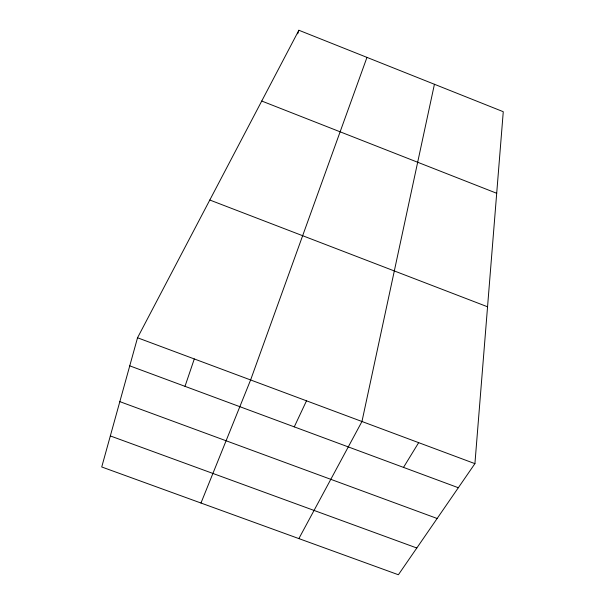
<?xml version="1.0" encoding="UTF-8"?>
<svg xmlns="http://www.w3.org/2000/svg" width="605" height="605" viewBox="0 0 605 605"><rect width="100%" height="100%" fill="white"/><g stroke="black" fill="none" stroke-linecap="round" stroke-linejoin="round"><path stroke-width="0.91" d="M474.917 463.642L503.269 111.706L298.878 30.25L137.532 337.772L101.731 466.969L398.385 574.75L474.917 463.642L137.532 337.772M434.428 84.269L361.964 421.503L298.878 538.594M297.683 33.827L298.878 30.25M185.001 386.338L194.296 358.946M366.97 57.384L250.614 379.963L200.973 503.027M294.264 426.865L306.508 400.812M403.512 467.393L418.668 442.656M110.329 435.933L416.807 548.001M119.835 401.637L437.143 518.485M129.75 365.844L458.325 487.728M209.806 200.021L487.554 306.788M261.738 101.035L496.697 193.275"/></g></svg>
